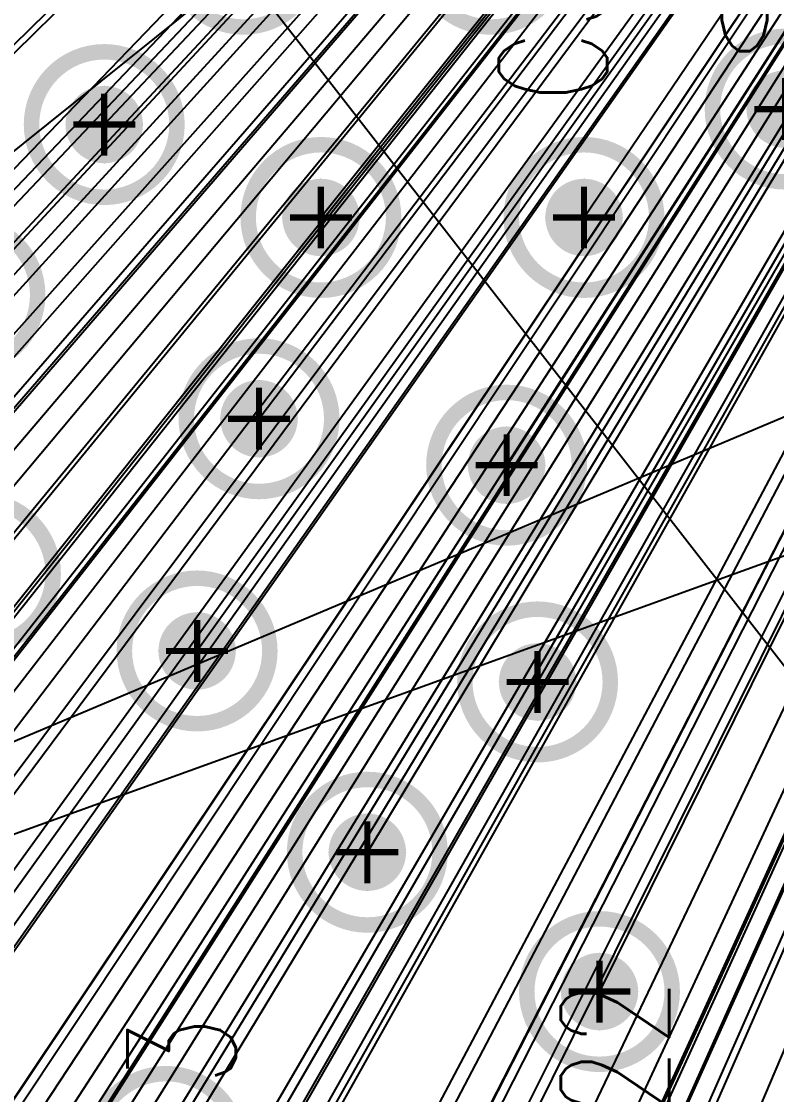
# Model space of a CAD drawing. Extents: x -1.33 to 3.2, y -3.63 to 2.02.
# Drawn here: x -0.3768 to -0.1328, y 0.6718 to 1.0183 of the extents above; entities that cross this region are included whole.
import ezdxf
from ezdxf.enums import TextEntityAlignment as Align

# ---------------------------------------------------------------- set-up
doc = ezdxf.new("R2010")
doc.units = 0
doc.linetypes.add('SIG_0', pattern=[2, 1, 1])
doc.linetypes.add('SIG_52', pattern=[2, 1, 1])
for name, color, linetype in [('ATTRIBUTE_123', 255, 'CONTINUOUS'), ('DRIL_PLTE_THRU_01', 16, 'CONTINUOUS'), ('DRIL_PLTE_THRU_02', 106, 'CONTINUOUS'), ('DRIL_PLTE_THRU_03', 255, 'CONTINUOUS'), ('DRIL_PLTE_THRU_04', 176, 'CONTINUOUS'), ('DRIL_SYMBOL', 254, 'CONTINUOUS'), ('LINK_00', 254, 'CONTINUOUS'), ('PADS_BOT', 5, 'CONTINUOUS'), ('PADS_INNER', 1, 'CONTINUOUS'), ('PADS_TOP', 1, 'CONTINUOUS'), ('PART_NAME_123', 255, 'CONTINUOUS'), ('PART_TOP_2DLINE_123', 255, 'CONTINUOUS'), ('POUR_VIATHERM_01', 1, 'CONTINUOUS'), ('POUR_VIATHERM_02', 112, 'CONTINUOUS'), ('POUR_VIATHERM_04', 5, 'CONTINUOUS'), ('POUR_VOID_03', 222, 'CONTINUOUS'), ('VIAPTS', 34, 'CONTINUOUS')]:
    doc.layers.add(name, color=color, linetype=linetype)
doc.styles.add('W0$005', font='simplex', dxfattribs={"width": 0.75})

# ---------------------------------------------------------------- blocks, each defined once
blk = doc.blocks.new('POUR_VIATHERM_963')
at = {"layer": 'POUR_VIATHERM_01'}
for points in [[(-17.26, -17.0725), (-17.26, -17.0725)], [(-17.2725, -17.085), (-17.2725, -17.085)], [(-17.2475, -17.085), (-17.2475, -17.085)], [(-17.26, -17.0975), (-17.26, -17.0975)]]:
    blk.add_lwpolyline(points, dxfattribs=at)
blk = doc.blocks.new('POUR_VIATHERM_964')
at = {"layer": 'POUR_VIATHERM_01'}
for points in [[(-17.16, -17.0125), (-17.16, -17.0125)], [(-17.1725, -17.025), (-17.1725, -17.025)], [(-17.1475, -17.025), (-17.1475, -17.025)], [(-17.16, -17.0375), (-17.16, -17.0375)]]:
    blk.add_lwpolyline(points, dxfattribs=at)
blk = doc.blocks.new('POUR_VIATHERM_965')
at = {"layer": 'POUR_VIATHERM_01'}
for points in [[(-17.15, -17.0825), (-17.15, -17.0825)], [(-17.1625, -17.095), (-17.1625, -17.095)], [(-17.1375, -17.095), (-17.1375, -17.095)], [(-17.15, -17.1075), (-17.15, -17.1075)]]:
    blk.add_lwpolyline(points, dxfattribs=at)
blk = doc.blocks.new('POUR_VIATHERM_966')
at = {"layer": 'POUR_VIATHERM_01'}
for points in [[(-17.205, -17.1375), (-17.205, -17.1375)], [(-17.2175, -17.15), (-17.2175, -17.15)], [(-17.1925, -17.15), (-17.1925, -17.15)], [(-17.205, -17.1625), (-17.205, -17.1625)]]:
    blk.add_lwpolyline(points, dxfattribs=at)
blk = doc.blocks.new('POUR_VIATHERM_967')
at = {"layer": 'POUR_VIATHERM_01'}
for points in [[(-17.24, -16.9975), (-17.24, -16.9975)], [(-17.2525, -17.01), (-17.2525, -17.01)], [(-17.2275, -17.01), (-17.2275, -17.01)], [(-17.24, -17.0225), (-17.24, -17.0225)]]:
    blk.add_lwpolyline(points, dxfattribs=at)
blk = doc.blocks.new('POUR_VIATHERM_975')
at = {"layer": 'POUR_VIATHERM_01'}
for points in [[(-17.22, -16.9325), (-17.22, -16.9325)], [(-17.2325, -16.945), (-17.2325, -16.945)], [(-17.2075, -16.945), (-17.2075, -16.945)], [(-17.22, -16.9575), (-17.22, -16.9575)]]:
    blk.add_lwpolyline(points, dxfattribs=at)
blk = doc.blocks.new('POUR_VIATHERM_990')
at = {"layer": 'POUR_VIATHERM_01'}
for points in [[(-17.29, -16.9025), (-17.29, -16.9025)], [(-17.3025, -16.915), (-17.3025, -16.915)], [(-17.2775, -16.915), (-17.2775, -16.915)], [(-17.29, -16.9275), (-17.29, -16.9275)]]:
    blk.add_lwpolyline(points, dxfattribs=at)
blk = doc.blocks.new('POUR_VIATHERM_996')
at = {"layer": 'POUR_VIATHERM_01'}
for points in [[(-17.07, -16.8975), (-17.07, -16.8975)], [(-17.0825, -16.91), (-17.0825, -16.91)], [(-17.0575, -16.91), (-17.0575, -16.91)], [(-17.07, -16.9225), (-17.07, -16.9225)]]:
    blk.add_lwpolyline(points, dxfattribs=at)
blk = doc.blocks.new('POUR_VIATHERM_1378')
at = {"layer": 'POUR_VIATHERM_01'}
for points in [[(-17.13, -17.1825), (-17.13, -17.1825)], [(-17.1425, -17.195), (-17.1425, -17.195)], [(-17.1175, -17.195), (-17.1175, -17.195)], [(-17.13, -17.2075), (-17.13, -17.2075)]]:
    blk.add_lwpolyline(points, dxfattribs=at)
blk = doc.blocks.new('POUR_VIATHERM_1379')
at = {"layer": 'POUR_VIATHERM_01'}
for points in [[(-17.135, -16.9325), (-17.135, -16.9325)], [(-17.1475, -16.945), (-17.1475, -16.945)], [(-17.1225, -16.945), (-17.1225, -16.945)], [(-17.135, -16.9575), (-17.135, -16.9575)]]:
    blk.add_lwpolyline(points, dxfattribs=at)
blk = doc.blocks.new('POUR_HEADER_0')
for name in ['POUR_VIATHERM_996', 'POUR_VIATHERM_990', 'POUR_VIATHERM_975', 'POUR_VIATHERM_1379', 'POUR_VIATHERM_967', 'POUR_VIATHERM_964', 'POUR_VIATHERM_963', 'POUR_VIATHERM_965', 'POUR_VIATHERM_966', 'POUR_VIATHERM_1378']:
    blk.add_blockref(name, (18, 18))
blk = doc.blocks.new('POUR_VIATHERM_247')
at = {"layer": 'POUR_VIATHERM_04'}
for points in [[(-17.26, -17.0725), (-17.26, -17.0725)], [(-17.2725, -17.085), (-17.2725, -17.085)], [(-17.2475, -17.085), (-17.2475, -17.085)], [(-17.26, -17.0975), (-17.26, -17.0975)]]:
    blk.add_lwpolyline(points, dxfattribs=at)
blk = doc.blocks.new('POUR_VIATHERM_248')
at = {"layer": 'POUR_VIATHERM_04'}
for points in [[(-17.16, -17.0125), (-17.16, -17.0125)], [(-17.1725, -17.025), (-17.1725, -17.025)], [(-17.1475, -17.025), (-17.1475, -17.025)], [(-17.16, -17.0375), (-17.16, -17.0375)]]:
    blk.add_lwpolyline(points, dxfattribs=at)
blk = doc.blocks.new('POUR_VIATHERM_249')
at = {"layer": 'POUR_VIATHERM_04'}
for points in [[(-17.15, -17.0825), (-17.15, -17.0825)], [(-17.1625, -17.095), (-17.1625, -17.095)], [(-17.1375, -17.095), (-17.1375, -17.095)], [(-17.15, -17.1075), (-17.15, -17.1075)]]:
    blk.add_lwpolyline(points, dxfattribs=at)
blk = doc.blocks.new('POUR_VIATHERM_250')
at = {"layer": 'POUR_VIATHERM_04'}
for points in [[(-17.205, -17.1375), (-17.205, -17.1375)], [(-17.2175, -17.15), (-17.2175, -17.15)], [(-17.1925, -17.15), (-17.1925, -17.15)], [(-17.205, -17.1625), (-17.205, -17.1625)]]:
    blk.add_lwpolyline(points, dxfattribs=at)
blk = doc.blocks.new('POUR_VIATHERM_251')
at = {"layer": 'POUR_VIATHERM_04'}
for points in [[(-17.24, -16.9975), (-17.24, -16.9975)], [(-17.2525, -17.01), (-17.2525, -17.01)], [(-17.2275, -17.01), (-17.2275, -17.01)], [(-17.24, -17.0225), (-17.24, -17.0225)]]:
    blk.add_lwpolyline(points, dxfattribs=at)
blk = doc.blocks.new('POUR_VIATHERM_259')
at = {"layer": 'POUR_VIATHERM_04'}
for points in [[(-17.22, -16.9325), (-17.22, -16.9325)], [(-17.2325, -16.945), (-17.2325, -16.945)], [(-17.2075, -16.945), (-17.2075, -16.945)], [(-17.22, -16.9575), (-17.22, -16.9575)]]:
    blk.add_lwpolyline(points, dxfattribs=at)
blk = doc.blocks.new('POUR_VIATHERM_274')
at = {"layer": 'POUR_VIATHERM_04'}
for points in [[(-17.29, -16.9025), (-17.29, -16.9025)], [(-17.3025, -16.915), (-17.3025, -16.915)], [(-17.2775, -16.915), (-17.2775, -16.915)], [(-17.29, -16.9275), (-17.29, -16.9275)]]:
    blk.add_lwpolyline(points, dxfattribs=at)
blk = doc.blocks.new('POUR_VIATHERM_280')
at = {"layer": 'POUR_VIATHERM_04'}
for points in [[(-17.07, -16.8975), (-17.07, -16.8975)], [(-17.0825, -16.91), (-17.0825, -16.91)], [(-17.0575, -16.91), (-17.0575, -16.91)], [(-17.07, -16.9225), (-17.07, -16.9225)]]:
    blk.add_lwpolyline(points, dxfattribs=at)
blk = doc.blocks.new('POUR_VIATHERM_663')
at = {"layer": 'POUR_VIATHERM_04'}
for points in [[(-17.13, -17.1825), (-17.13, -17.1825)], [(-17.1425, -17.195), (-17.1425, -17.195)], [(-17.1175, -17.195), (-17.1175, -17.195)], [(-17.13, -17.2075), (-17.13, -17.2075)]]:
    blk.add_lwpolyline(points, dxfattribs=at)
blk = doc.blocks.new('POUR_VIATHERM_664')
at = {"layer": 'POUR_VIATHERM_04'}
for points in [[(-17.135, -16.9325), (-17.135, -16.9325)], [(-17.1475, -16.945), (-17.1475, -16.945)], [(-17.1225, -16.945), (-17.1225, -16.945)], [(-17.135, -16.9575), (-17.135, -16.9575)]]:
    blk.add_lwpolyline(points, dxfattribs=at)
blk = doc.blocks.new('POUR_HEADER_1')
for name in ['POUR_VIATHERM_280', 'POUR_VIATHERM_274', 'POUR_VIATHERM_259', 'POUR_VIATHERM_664', 'POUR_VIATHERM_251', 'POUR_VIATHERM_248', 'POUR_VIATHERM_247', 'POUR_VIATHERM_249', 'POUR_VIATHERM_250', 'POUR_VIATHERM_663']:
    blk.add_blockref(name, (18, 18))
blk = doc.blocks.new('POUR_VIATHERM_2188')
at = {"layer": 'POUR_VIATHERM_02'}
for points in [[(-17.26, -17.0725), (-17.26, -17.0725)], [(-17.2725, -17.085), (-17.2725, -17.085)], [(-17.2475, -17.085), (-17.2475, -17.085)], [(-17.26, -17.0975), (-17.26, -17.0975)]]:
    blk.add_lwpolyline(points, dxfattribs=at)
blk = doc.blocks.new('POUR_VIATHERM_2189')
at = {"layer": 'POUR_VIATHERM_02'}
for points in [[(-17.16, -17.0125), (-17.16, -17.0125)], [(-17.1725, -17.025), (-17.1725, -17.025)], [(-17.1475, -17.025), (-17.1475, -17.025)], [(-17.16, -17.0375), (-17.16, -17.0375)]]:
    blk.add_lwpolyline(points, dxfattribs=at)
blk = doc.blocks.new('POUR_VIATHERM_2190')
at = {"layer": 'POUR_VIATHERM_02'}
for points in [[(-17.15, -17.0825), (-17.15, -17.0825)], [(-17.1625, -17.095), (-17.1625, -17.095)], [(-17.1375, -17.095), (-17.1375, -17.095)], [(-17.15, -17.1075), (-17.15, -17.1075)]]:
    blk.add_lwpolyline(points, dxfattribs=at)
blk = doc.blocks.new('POUR_VIATHERM_2191')
at = {"layer": 'POUR_VIATHERM_02'}
for points in [[(-17.205, -17.1375), (-17.205, -17.1375)], [(-17.2175, -17.15), (-17.2175, -17.15)], [(-17.1925, -17.15), (-17.1925, -17.15)], [(-17.205, -17.1625), (-17.205, -17.1625)]]:
    blk.add_lwpolyline(points, dxfattribs=at)
blk = doc.blocks.new('POUR_VIATHERM_2192')
at = {"layer": 'POUR_VIATHERM_02'}
for points in [[(-17.24, -16.9975), (-17.24, -16.9975)], [(-17.2525, -17.01), (-17.2525, -17.01)], [(-17.2275, -17.01), (-17.2275, -17.01)], [(-17.24, -17.0225), (-17.24, -17.0225)]]:
    blk.add_lwpolyline(points, dxfattribs=at)
blk = doc.blocks.new('POUR_VIATHERM_2200')
at = {"layer": 'POUR_VIATHERM_02'}
for points in [[(-17.22, -16.9325), (-17.22, -16.9325)], [(-17.2325, -16.945), (-17.2325, -16.945)], [(-17.2075, -16.945), (-17.2075, -16.945)], [(-17.22, -16.9575), (-17.22, -16.9575)]]:
    blk.add_lwpolyline(points, dxfattribs=at)
blk = doc.blocks.new('POUR_VIATHERM_2215')
at = {"layer": 'POUR_VIATHERM_02'}
for points in [[(-17.29, -16.9025), (-17.29, -16.9025)], [(-17.3025, -16.915), (-17.3025, -16.915)], [(-17.2775, -16.915), (-17.2775, -16.915)], [(-17.29, -16.9275), (-17.29, -16.9275)]]:
    blk.add_lwpolyline(points, dxfattribs=at)
blk = doc.blocks.new('POUR_VIATHERM_2221')
at = {"layer": 'POUR_VIATHERM_02'}
for points in [[(-17.07, -16.8975), (-17.07, -16.8975)], [(-17.0825, -16.91), (-17.0825, -16.91)], [(-17.0575, -16.91), (-17.0575, -16.91)], [(-17.07, -16.9225), (-17.07, -16.9225)]]:
    blk.add_lwpolyline(points, dxfattribs=at)
blk = doc.blocks.new('POUR_VIATHERM_2601')
at = {"layer": 'POUR_VIATHERM_02'}
for points in [[(-17.13, -17.1825), (-17.13, -17.1825)], [(-17.1425, -17.195), (-17.1425, -17.195)], [(-17.1175, -17.195), (-17.1175, -17.195)], [(-17.13, -17.2075), (-17.13, -17.2075)]]:
    blk.add_lwpolyline(points, dxfattribs=at)
blk = doc.blocks.new('POUR_VIATHERM_2602')
at = {"layer": 'POUR_VIATHERM_02'}
for points in [[(-17.135, -16.9325), (-17.135, -16.9325)], [(-17.1475, -16.945), (-17.1475, -16.945)], [(-17.1225, -16.945), (-17.1225, -16.945)], [(-17.135, -16.9575), (-17.135, -16.9575)]]:
    blk.add_lwpolyline(points, dxfattribs=at)
blk = doc.blocks.new('POUR_HEADER_2')
for name in ['POUR_VIATHERM_2221', 'POUR_VIATHERM_2215', 'POUR_VIATHERM_2200', 'POUR_VIATHERM_2602', 'POUR_VIATHERM_2192', 'POUR_VIATHERM_2189', 'POUR_VIATHERM_2188', 'POUR_VIATHERM_2190', 'POUR_VIATHERM_2191', 'POUR_VIATHERM_2601']:
    blk.add_blockref(name, (18, 18))
blk = doc.blocks.new('POUR_VOID_1765')
at = {"layer": 'POUR_VOID_03', "const_width": 0.005}
blk.add_lwpolyline([(-17.2685, -16.86, 1), (-17.2215, -16.86, 1)], format="xyb", close=True, dxfattribs=at)
blk = doc.blocks.new('POUR_VOID_1764')
at = {"layer": 'POUR_VOID_03', "const_width": 0.005}
blk.add_lwpolyline([(-17.3135, -16.915, 1), (-17.2665, -16.915, 1)], format="xyb", close=True, dxfattribs=at)
blk = doc.blocks.new('POUR_VOID_1763')
at = {"layer": 'POUR_VOID_03', "const_width": 0.005}
blk.add_lwpolyline([(-17.3585, -16.97, 1), (-17.3115, -16.97, 1)], format="xyb", close=True, dxfattribs=at)
blk = doc.blocks.new('POUR_VOID_1762')
at = {"layer": 'POUR_VOID_03', "const_width": 0.005}
blk.add_lwpolyline([(-17.3535, -17.06, 1), (-17.3065, -17.06, 1)], format="xyb", close=True, dxfattribs=at)
blk = doc.blocks.new('POUR_VOID_1751')
at = {"layer": 'POUR_VOID_03', "const_width": 0.005}
blk.add_lwpolyline([(-17.2435, -16.945, 1), (-17.1965, -16.945, 1)], format="xyb", close=True, dxfattribs=at)
blk = doc.blocks.new('POUR_VOID_1750')
at = {"layer": 'POUR_VOID_03', "const_width": 0.005}
blk.add_lwpolyline([(-17.2635, -17.01, 1), (-17.2165, -17.01, 1)], format="xyb", close=True, dxfattribs=at)
blk = doc.blocks.new('POUR_VOID_1749')
at = {"layer": 'POUR_VOID_03', "const_width": 0.005}
blk.add_lwpolyline([(-17.2835, -17.085, 1), (-17.2365, -17.085, 1)], format="xyb", close=True, dxfattribs=at)
blk = doc.blocks.new('POUR_VOID_1748')
at = {"layer": 'POUR_VOID_03', "const_width": 0.005}
blk.add_lwpolyline([(-17.2935, -17.245, 1), (-17.2465, -17.245, 1)], format="xyb", close=True, dxfattribs=at)
blk = doc.blocks.new('POUR_VOID_1734')
at = {"layer": 'POUR_VOID_03', "const_width": 0.005}
blk.add_lwpolyline([(-17.1885, -16.86, 1), (-17.1415, -16.86, 1)], format="xyb", close=True, dxfattribs=at)
blk = doc.blocks.new('POUR_VOID_1733')
at = {"layer": 'POUR_VOID_03', "const_width": 0.005}
blk.add_lwpolyline([(-17.1585, -16.945, 1), (-17.1115, -16.945, 1)], format="xyb", close=True, dxfattribs=at)
blk = doc.blocks.new('POUR_VOID_1732')
at = {"layer": 'POUR_VOID_03', "const_width": 0.005}
blk.add_lwpolyline([(-17.1835, -17.025, 1), (-17.1365, -17.025, 1)], format="xyb", close=True, dxfattribs=at)
blk = doc.blocks.new('POUR_VOID_1731')
at = {"layer": 'POUR_VOID_03', "const_width": 0.005}
blk.add_lwpolyline([(-17.2285, -17.15, 1), (-17.1815, -17.15, 1)], format="xyb", close=True, dxfattribs=at)
blk = doc.blocks.new('POUR_VOID_1730')
at = {"layer": 'POUR_VOID_03', "const_width": 0.005}
blk.add_lwpolyline([(-17.1735, -17.095, 1), (-17.1265, -17.095, 1)], format="xyb", close=True, dxfattribs=at)
blk = doc.blocks.new('POUR_VOID_1727')
at = {"layer": 'POUR_VOID_03', "const_width": 0.005}
blk.add_lwpolyline([(-17.1535, -17.195, 1), (-17.1065, -17.195, 1)], format="xyb", close=True, dxfattribs=at)
blk = doc.blocks.new('POUR_VOID_1723')
at = {"layer": 'POUR_VOID_03', "const_width": 0.005}
blk.add_lwpolyline([(-17.0935, -16.91, 1), (-17.0465, -16.91, 1)], format="xyb", close=True, dxfattribs=at)
blk = doc.blocks.new('POUR_OUTLINE_1392')
for name in ['POUR_VOID_1765', 'POUR_VOID_1734', 'POUR_VOID_1723', 'POUR_VOID_1764', 'POUR_VOID_1751', 'POUR_VOID_1733', 'POUR_VOID_1763', 'POUR_VOID_1750', 'POUR_VOID_1732', 'POUR_VOID_1762', 'POUR_VOID_1749', 'POUR_VOID_1730', 'POUR_VOID_1731', 'POUR_VOID_1727', 'POUR_VOID_1748']:
    blk.add_blockref(name, (0, 0))
blk = doc.blocks.new('POUR_HEADER_3')
blk.add_blockref('POUR_OUTLINE_1392', (18, 15.915))
blk = doc.blocks.new('SMOOTH_0$006')
at = {"const_width": 0.003}
blk.add_lwpolyline([(-0.0015, 0, 1), (0.0015, 0, 1)], format="xyb", close=True, dxfattribs=at)
blk = doc.blocks.new('PART_BODY_TOP_24')
at = {"layer": 'PART_TOP_2DLINE_123', "const_width": 0.006}
blk.add_lwpolyline([(-0.05, -0.02), (0.05, -0.02), (0.05, 0.02), (-0.05, 0.02)], close=True, dxfattribs=at)
at = {"layer": 'PART_TOP_2DLINE_123'}
for p in [(-0.05, 0.02), (0.05, 0.02), (-0.05, -0.02), (0.05, -0.02)]:
    blk.add_blockref('SMOOTH_0$006', p, dxfattribs=at)
blk = doc.blocks.new('DRIL_HOLE_0')
blk.add_lwpolyline([(0, 0, 1), (0, 0, 1)], format="xyb", close=True)
blk = doc.blocks.new('PAD_10')
blk.add_lwpolyline([(0, 0, 1), (0, 0, 1)], format="xyb", close=True)
blk = doc.blocks.new('PAD_12')
at = {"const_width": 0.028}
blk.add_lwpolyline([(-0.014, 0), (0.014, 0)], dxfattribs=at)
blk = doc.blocks.new('STK_TOP_8')
at = {"layer": 'DRIL_PLTE_THRU_01'}
blk.add_blockref('DRIL_HOLE_0', (0, 0), dxfattribs=at)
at = {"layer": 'DRIL_PLTE_THRU_02'}
blk.add_blockref('DRIL_HOLE_0', (0, 0), dxfattribs=at)
at = {"layer": 'DRIL_PLTE_THRU_03'}
blk.add_blockref('DRIL_HOLE_0', (0, 0), dxfattribs=at)
at = {"layer": 'DRIL_PLTE_THRU_04'}
blk.add_blockref('DRIL_HOLE_0', (0, 0), dxfattribs=at)
at = {"layer": 'PADS_BOT'}
blk.add_blockref('PAD_10', (0, 0), dxfattribs=at)
at = {"layer": 'PADS_INNER'}
blk.add_blockref('PAD_10', (0, 0), dxfattribs=at)
at = {"layer": 'PADS_TOP'}
blk.add_blockref('PAD_12', (0, 0), dxfattribs=at)
blk = doc.blocks.new('SYM_TOP_6')
for name, p in [('PART_BODY_TOP_24', (0, 0)), ('STK_TOP_8', (-0.0255, 0)), ('STK_TOP_8', (0.0255, 0))]:
    blk.add_blockref(name, p)
blk = doc.blocks.new('PART_TOP_28')
blk.add_blockref('SYM_TOP_6', (0, 0))
at = {"layer": 'PART_NAME_123', "style": 'W0$005', "width": 0.75}
blk.add_text('C3', height=0.035, dxfattribs=at).set_placement((-0.08, 0.01), align=Align.MIDDLE_CENTER)
blk = doc.blocks.new('PART_TOP_93')
blk.add_blockref('SYM_TOP_6', (0, 0))
at = {"layer": 'PART_NAME_123', "style": 'W0$005', "width": 0.75}
blk.add_text('L13', height=0.035, dxfattribs=at).set_placement((0.09, 0.005), align=Align.MIDDLE_CENTER)
blk = doc.blocks.new('PART_TOP_121')
blk.add_blockref('SYM_TOP_6', (0, 0))
at = {"layer": 'PART_NAME_123', "style": 'W0$005', "width": 0.75}
blk.add_text('R22', height=0.035, dxfattribs=at).set_placement((0.1, 0), align=Align.MIDDLE_CENTER)
blk = doc.blocks.new('PART_BODY_TOP_34')
at = {"layer": 'PART_TOP_2DLINE_123', "const_width": 0.006}
blk.add_lwpolyline([(-0.07874, 0.06299), (0.07874, 0.06299), (0.07874, -0.06299), (-0.07874, -0.06299)], close=True, dxfattribs=at)
at = {"layer": 'PART_TOP_2DLINE_123'}
for p in [(-0.07874, 0.06299), (0.07874, 0.06299), (-0.07874, -0.06299), (0.07874, -0.06299)]:
    blk.add_blockref('SMOOTH_0$006', p, dxfattribs=at)
blk = doc.blocks.new('PAD_34')
at = {"const_width": 0.047}
blk.add_lwpolyline([(-0.0275, 0), (0.0275, 0)], dxfattribs=at)
blk = doc.blocks.new('STK_TOP_25')
at = {"layer": 'DRIL_PLTE_THRU_01'}
blk.add_blockref('DRIL_HOLE_0', (0, 0), dxfattribs=at)
at = {"layer": 'DRIL_PLTE_THRU_02'}
blk.add_blockref('DRIL_HOLE_0', (0, 0), dxfattribs=at)
at = {"layer": 'DRIL_PLTE_THRU_03'}
blk.add_blockref('DRIL_HOLE_0', (0, 0), dxfattribs=at)
at = {"layer": 'DRIL_PLTE_THRU_04'}
blk.add_blockref('DRIL_HOLE_0', (0, 0), dxfattribs=at)
at = {"layer": 'PADS_BOT'}
blk.add_blockref('PAD_10', (0, 0), dxfattribs=at)
at = {"layer": 'PADS_INNER'}
blk.add_blockref('PAD_10', (0, 0), dxfattribs=at)
at = {"layer": 'PADS_TOP'}
blk.add_blockref('PAD_34', (0, 0), dxfattribs=at)
blk = doc.blocks.new('SYM_TOP_16')
for name, p in [('PART_BODY_TOP_34', (0, 0)), ('STK_TOP_25', (-0.04331, 0.0315)), ('STK_TOP_25', (0.04331, 0.0315)), ('STK_TOP_25', (-0.04331, -0.0315)), ('STK_TOP_25', (0.04331, -0.0315))]:
    blk.add_blockref(name, p)
blk = doc.blocks.new('PART_TOP_137')
blk.add_blockref('SYM_TOP_16', (0, 0))
at = {"layer": 'ATTRIBUTE_123', "style": 'W0$005', "width": 0.75}
blk.add_text('o', height=0.035, dxfattribs=at).set_placement((-0.05315, -0.07874), align=Align.MIDDLE_CENTER)
at = {"layer": 'PART_NAME_123', "style": 'W0$005', "width": 0.75}
blk.add_text('Y1', height=0.035, dxfattribs=at).set_placement((0.00197, 0.09646), align=Align.MIDDLE_CENTER)
blk = doc.blocks.new('DRIL_SYMBOL_0$012')
at = {"layer": 'DRIL_SYMBOL', "const_width": 0.002}
for points in [[(0, -0.01), (0, 0.01)], [(-0.01, 0), (0.01, 0)]]:
    blk.add_lwpolyline(points, dxfattribs=at)
blk = doc.blocks.new('DRIL_HOLE_0$012')
at = {"const_width": 0.006}
blk.add_lwpolyline([(-0.003, 0, 1), (0.003, 0, 1)], format="xyb", close=True, dxfattribs=at)
blk.add_blockref('DRIL_SYMBOL_0$012', (0, 0))
blk = doc.blocks.new('PAD_66')
at = {"const_width": 0.0125}
blk.add_lwpolyline([(0, -0.00625, 1), (0, 0.00625, 1)], format="xyb", close=True, dxfattribs=at)
blk = doc.blocks.new('STK_TOP_3')
at = {"layer": 'DRIL_PLTE_THRU_01'}
blk.add_blockref('DRIL_HOLE_0$012', (0, 0), dxfattribs=at)
at = {"layer": 'DRIL_PLTE_THRU_02'}
blk.add_blockref('DRIL_HOLE_0$012', (0, 0), dxfattribs=at)
at = {"layer": 'DRIL_PLTE_THRU_03'}
blk.add_blockref('DRIL_HOLE_0$012', (0, 0), dxfattribs=at)
at = {"layer": 'DRIL_PLTE_THRU_04'}
blk.add_blockref('DRIL_HOLE_0$012', (0, 0), dxfattribs=at)
at = {"layer": 'PADS_BOT'}
blk.add_blockref('PAD_66', (0, 0), dxfattribs=at)
at = {"layer": 'PADS_INNER'}
blk.add_blockref('PAD_66', (0, 0), dxfattribs=at)
at = {"layer": 'PADS_TOP'}
blk.add_blockref('PAD_66', (0, 0), dxfattribs=at)
blk = doc.blocks.new('SYM_TOP_1')
blk.add_blockref('STK_TOP_3', (0, 0))

msp = doc.modelspace()

# ---------------------------------------------------------------- linework, layer by layer
at = {"layer": 'LINK_00', "linetype": 'SIG_0'}
for p, q in [((0.5, 0), (-0.955, 1.87)), ((0.28, 1.655), (-1.065, -0.065)), ((0.28, 1.655), (-1.065, 0.05)), ((0.28, 1.655), (-1.065, 0.15)), ((0.28, 1.655), (-1.065, 0.245)), ((0.28, 1.655), (-1.065, 0.335)), ((0.28, 1.655), (-1.02, 0)), ((0.28, 1.655), (-0.975, 0.08)), ((0.28, 1.655), (-0.9745, 0.18)), ((0.28, 1.655), (-0.9745, 0.125)), ((0.28, 1.655), (-0.965, 0.34)), ((0.28, 1.655), (-0.965, -0.065)), ((0.28, 1.655), (-0.91579, 0.41374)), ((0.28, 1.655), (-0.905, 0.005)), ((0.28, 1.655), (-0.885, 0.125)), ((0.28, 1.655), (-0.865, 0.33)), ((0.28, 1.655), (-0.865, -0.065)), ((0.28, 1.655), (-0.845, 0.24)), ((0.28, 1.655), (-0.84, 0.4345)), ((0.28, 1.655), (-0.835, 0.07)), ((0.28, 1.655), (-0.825, 0.005)), ((0.28, 1.655), (-0.825, 0.225)), ((0.28, 1.655), (-0.8, 0.4345)), ((0.28, 1.655), (-0.785, 0.155)), ((0.28, 1.655), (-0.775, -0.065)), ((0.28, 1.655), (-0.75, 0)), ((0.28, 1.655), (-0.75, 0.3395)), ((0.28, 1.655), (-0.7205, 0.235)), ((0.28, 1.655), (-0.72, 0.085)), ((0.28, 1.655), (-0.705, 0.3395)), ((0.28, 1.655), (-0.69, 0.16)), ((0.28, 1.655), (-0.69, 0.61)), ((0.28, 1.655), (-0.685, -0.065)), ((0.28, 1.655), (-0.635, 0.03)), ((0.28, 1.655), (-0.63, 0.235)), ((0.28, 1.655), (-0.62, 0.11)), ((0.28, 1.655), (-0.62, 0.7755)), ((0.28, 1.655), (-0.595, -0.065)), ((0.28, 1.655), (-0.58, 0.29)), ((0.28, 1.655), (-0.58, 0.17)), ((0.28, 1.655), (-0.545, 0.005)), ((0.28, 1.655), (-0.5395, 0.41)), ((0.28, 1.655), (-0.5395, 0.37)), ((0.28, 1.655), (-0.535, 0.235)), ((0.28, 1.655), (-0.535, 0.115)), ((0.28, 1.655), (-0.5245, 0.77)), ((0.28, 1.655), (-0.5245, 0.73)), ((0.28, 1.655), (-0.52, 0.46)), ((0.28, 1.655), (-0.505, 0.285)), ((0.28, 1.655), (-0.505, -0.065)), ((0.28, 1.655), (-0.49, 0.6905)), ((0.28, 1.655), (-0.465, 0.2)), ((0.28, 1.655), (-0.46, 0.8)), ((0.28, 1.655), (-0.46, 0.06)), ((0.28, 1.655), (-0.45, -0.01)), ((0.28, 1.655), (-0.45, 0.4495)), ((0.28, 1.655), (-0.43, 0.7005)), ((0.28, 1.655), (-0.4245, 0.41)), ((0.28, 1.655), (-0.415, 0.13)), ((0.28, 1.655), (-0.395, 0.93)), ((0.28, 1.655), (-0.39, 0.84)), ((0.28, 1.655), (-0.375, 0.335)), ((0.28, 1.655), (-0.37, 0.205)), ((0.28, 1.655), (-0.35, 0.985)), ((0.28, 1.655), (-0.345, 0.435)), ((0.28, 1.655), (-0.33, 0.215)), ((0.28, 1.655), (-0.33, 0.655)), ((0.28, 1.655), (-0.32, 0.51)), ((0.28, 1.655), (-0.32, 0.815)), ((0.28, 1.655), (-0.3, 0.89)), ((0.28, 1.655), (-0.28, 0.955)), ((0.28, 1.655), (-0.265, 0.75)), ((0.28, 1.655), (-0.255, 0.46)), ((0.28, 1.655), (-0.245, 0.5)), ((0.28, 1.655), (-0.2245, 0.6)), ((0.28, 1.655), (-0.22, 0.875)), ((0.28, 1.655), (-0.21, 0.805)), ((0.28, 1.655), (-0.195, 0.955)), ((0.28, 1.655), (-0.19, 0.705)), ((0.28, 1.655), (-0.185, 0.6005))]:
    msp.add_line(p, q, dxfattribs=at)
at = {"layer": 'LINK_00', "linetype": 'SIG_52'}
for q in [(0.64, 1.215), (0.85, 1.2), (-0.25, 1.08)]:
    msp.add_line((-0.88, 0.575), q, dxfattribs=at)

# ---------------------------------------------------------------- block references
at = {"linetype": 'SIG_0'}
for name in ['POUR_HEADER_0', 'POUR_HEADER_1', 'POUR_HEADER_2']:
    msp.add_blockref(name, (-1.06, -0.1), dxfattribs=at)
at = {"linetype": 'SIG_52'}
msp.add_blockref('POUR_HEADER_3', (-1.06, 1.985), dxfattribs=at)
msp.add_blockref('PART_TOP_137', (-0.09, 1.105))
at = {"rotation": 90}
for name, p in [('PART_TOP_28', (-0.195, 1.095)), ('PART_TOP_121', (-0.185, 0.575)), ('PART_TOP_93', (-0.32, 0.575))]:
    msp.add_blockref(name, p, dxfattribs=at)
at = {"layer": 'VIAPTS', "linetype": 'SIG_0'}
for p in [(-0.13, 0.99), (-0.35, 0.985), (-0.28, 0.955), (-0.195, 0.955), (-0.3, 0.89), (-0.22, 0.875), (-0.32, 0.815), (-0.21, 0.805), (-0.265, 0.75), (-0.19, 0.705)]:
    msp.add_blockref('SYM_TOP_1', p, dxfattribs=at)

doc.saveas('drawing.dxf')
